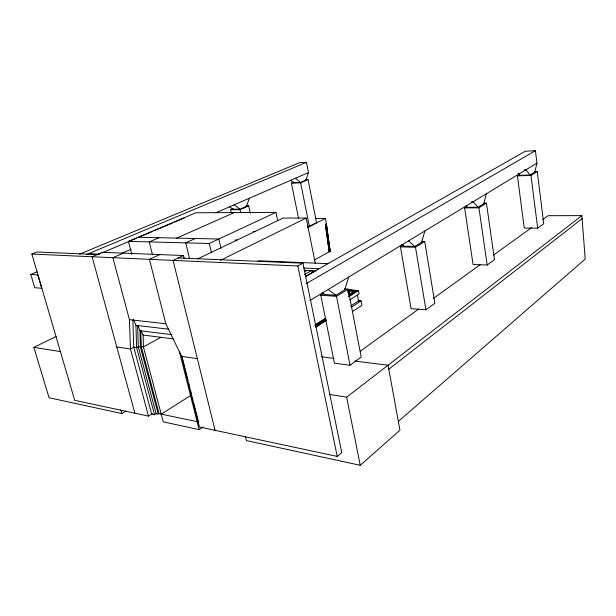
<?xml version="1.0" encoding="UTF-8"?>
<svg xmlns="http://www.w3.org/2000/svg" width="616" height="616" viewBox="0 0 616 616"><rect width="100%" height="100%" fill="white"/><g stroke="black" fill="none" stroke-linecap="round" stroke-linejoin="round"><path stroke-width="0.92" d="M328.767 241.78L328.775 241.164L327.897 241.503L328.921 242.219L328.043 242.558L328.328 241.949M328.959 243.181L328.967 242.565L328.089 242.912L329.113 243.62L328.236 243.967L328.52 243.359M329.152 244.59L329.16 243.975L328.282 244.313L329.298 245.022L328.428 245.368L328.713 244.76M329.344 245.992L329.352 245.376L328.474 245.722L329.491 246.423L328.621 246.77L328.906 246.161M329.537 247.393L329.537 246.777L328.667 247.124L329.683 247.825L328.813 248.171L329.098 247.563M329.729 248.795L329.729 248.179L328.859 248.525L329.876 249.226L329.006 249.572L329.291 248.964M329.914 250.196L329.922 249.572L329.052 249.927L330.068 250.627L329.19 250.974L329.483 250.365M326.457 224.848L326.465 224.239L325.579 224.555L326.611 225.302L325.725 225.625L326.018 225.009M326.649 226.265L326.657 225.656L325.779 225.98L326.803 226.711L325.918 227.042L326.21 226.426M326.842 227.681L326.85 227.065L325.972 227.396L326.996 228.128L326.118 228.451L326.403 227.843M327.034 229.098L327.042 228.482L326.164 228.805L327.188 229.545L326.311 229.868L326.596 229.26M327.235 230.507L327.235 229.899L326.357 230.222L327.381 230.954L326.503 231.285L326.788 230.677M327.427 231.924L327.427 231.308L326.549 231.639L327.573 232.363L326.696 232.694L326.981 232.086M327.62 233.333L327.62 232.717L326.742 233.048L327.766 233.78L326.888 234.111L327.181 233.495M327.812 234.742L327.812 234.126L326.934 234.457L327.958 235.189L327.081 235.52L327.373 234.912M328.005 236.151L328.005 235.535L327.127 235.874L328.151 236.59L327.273 236.929L327.566 236.321M328.197 237.56L328.197 236.944L327.319 237.283L328.343 237.999L327.466 238.338L327.758 237.73M328.382 238.97L328.39 238.354L327.512 238.692L328.536 239.408L327.658 239.747L327.951 239.139M328.574 240.371L328.582 239.763L327.704 240.101L328.728 240.81L327.851 241.156L328.143 240.54M348.04 291.476L348.849 290.937L349.711 291.306M305.374 276.546L525.302 151.22L535.42 150.704L536.967 163.125L534.757 172.087L530.068 174.998L519.896 175.329L518.118 173.111M486.347 193.77L483.722 203.727L478.07 207.23L467.352 207.315L466.096 205.967M424.886 230.969L421.706 242.165L414.76 246.469L403.488 246.2L401.416 244.336M348.679 277.1L344.737 289.874L336.005 295.287L324.201 294.463L322.06 292.9M324.74 320.22L324.955 319.519L325.579 319.827C325.725 321.29 324.078 319.666 325.364 320.528M325.163 319.542L324.84 320.959L325.256 320.998L325.687 319.604L324.44 318.996L323.569 321.775L323.985 321.814L324.855 319.034M325.156 320.505L324.955 319.519M318.557 324.355L318.78 323.654L318.349 324.332L318.98 324.64L318.349 324.332M319.758 322.307L318.872 325.117L318.457 325.079L319.334 322.268L321.437 323.462L322.314 320.666L321.46 322.022L321.875 322.06M318.772 324.624L319.204 323.939L318.572 323.631M320.266 323.816L319.635 323.508L320.066 322.822L320.266 323.816L320.489 323.115L319.858 322.807M321.036 321.483L320.158 324.286L319.743 324.247L320.62 321.444L322.715 322.638L323.585 319.843L325.256 320.998M320.058 323.793L320.274 323.092M320.921 322.676L321.544 322.984L320.921 322.676L321.136 321.983L322.715 322.638M321.129 322.699L321.344 321.999M321.336 322.969L321.136 321.983M322.414 321.159C323.4 321.205 322.915 322.753 322.199 321.86L322.622 321.175M322.299 322.599L323.169 319.804M322.615 322.145L322.83 321.444M323.469 321.036L324.093 321.344L323.469 321.036L323.685 320.335L324.424 320.42M323.677 321.059L323.893 320.358L324.316 320.643L323.685 320.335M323.885 321.321L324.101 320.628M315.985 325.294L315.762 326.003L316.393 326.311C316.501 324.794 315.631 325.541 317.587 325.949L318.472 323.138L318.048 323.1L317.61 324.501L318.457 325.079M315.97 326.026L316.193 325.317M316.293 326.788L317.178 323.97L316.316 325.333L316.732 325.379M317.055 325.163L317.694 325.471L317.055 325.163C316.909 323.693 318.58 325.325 317.279 324.463M317.263 325.186L317.486 324.486M317.479 325.456L317.702 324.748M79.579 254.154L299.538 162.693L306.452 162.339L308.47 172.572L305.96 180.003L300.4 182.459L293.47 182.69L290.644 180.28M249.349 198.221L246.446 206.329L239.97 209.194L232.917 209.248L229.291 206.522M348.841 291.576L349.695 291.199M245.499 436.836L246.385 440.579L360.237 465.296L399.953 430.184L388.049 365.226L354.847 361.038M398.344 421.39L585.2 259.067L581.858 215.639L548.148 215.685L542.696 219.619M159.837 254.593L149.403 259.321L165.835 323.762L181.605 356.356L199.422 426.98L337.237 456.425L341.757 452.606L302.941 263.186L178.294 257.942M388.788 369.23L582.189 218.634M329.568 394.456L346.662 397.181L581.858 215.639M323.9 293.332L320.774 295.233L334.45 363.209L350.034 365.242L361.184 357.095L348.148 289.112L344.467 288.873M403.557 244.983L400.446 246.87L411.08 308.647L425.949 309.779L434.858 303.272L424.732 241.495L421.929 241.441M466.905 206.529L464.618 207.915L473.065 264.503L487.202 265.034L494.486 259.713L486.447 203.126L483.606 203.157M519.796 174.428L517.417 175.868L524.255 228.059L537.668 228.166L543.728 223.731L537.237 171.548L534.542 171.648M360.306 351.159L418.765 308.993M433.572 298.313L480.341 264.587M493.593 255.032L531.785 227.489M198.668 421.96L159.044 413.69L141.249 346.569L140.787 330.291L143.089 335.042L143.412 346.87L163.24 421.86L199.122 429.622L203.072 426.95M352.275 311.665L361.908 305.336L361.076 300.924L358.235 300.716M351.42 307.207L361.076 300.924L358.52 300.924L350.635 306.029M315.946 326.696L326.38 319.958M315.808 327.096L326.295 320.328M315.4 325.109L325.903 318.356M314.73 325.225L324.378 319.034M348.879 293.801L350.35 293.447L348.987 294.001M349.649 299.992L359.143 293.932L358.512 290.598L347.463 289.89M161.2 414.145L190.698 395.51M348.641 296.019L357.403 290.49L348.695 296.304M349.002 296.619L358.512 290.598M349.056 294.756L354.878 291.083L348.256 290.76M355.062 291.152L349.118 294.902L355.047 291.045L347.909 290.69M349.78 291.291L349.996 291.099M350.235 291.029L348.687 291.676M348.24 292.677L349.187 292.146L348.163 292.508L348.625 292.554M348.263 292.785L349.187 292.146M348.31 292.793L349.326 292.4L348.556 292.446M132.864 319.858L133.772 347.201L151.682 414.129L154.531 414.73L156.094 413.744L158.258 414.191L140.425 347.016L139.955 330.73L137.938 325.371M348.533 293.562L349.026 293.47M348.479 293.501L349.002 293.355L348.379 293.593M97.343 254.531L37.022 251.998L31.847 254.054L74.682 400.338L148.518 416.108L152.452 413.652M348.063 291.584L349.118 290.96M320.774 295.233L336.521 296.342L348.148 289.112M400.446 246.87L415.492 247.239L424.732 241.495M464.618 207.915L478.917 207.808L486.447 203.126M517.417 175.868L530.984 175.437L537.237 171.548M56.141 336.475L33.849 347.355L49.034 397.736L121.791 413.528L125.895 411.057M309.948 300.539L536.967 163.125M306.475 283.468L535.42 150.704M305.436 276.592L312.928 272.326M304.343 274.659L311.804 270.432M304.82 271.579L307.384 270.131M314.114 260.137L330.161 251.32L326.28 223.939M326.426 223.939L325.417 224.378L329.167 251.79L330.161 251.32M31.847 254.054L297.851 265.981L302.941 263.186M160.868 337.337L143.412 346.87L141.249 346.569M138.261 346.716L136.629 347.601L133.772 347.201L130.461 348.987L116.786 347.016M257.419 261.661L259.082 260.807L327.974 263.663M307.515 226.318L309.348 226.334L316.57 222.684L308.038 179.556L305.274 179.656M307.561 227.535L325.533 218.434L330.022 251.32M220.513 260.291L306.198 218.056L315.346 263.586M197.775 258.851L283.098 218.041L306.198 218.056M184.145 258.304L183.468 255.525L173.058 260.383L215.069 430.322M131.793 254.385L128.405 241.364L209.278 243.482L275.937 212.374L277.67 220.636M195.334 238.5L185.709 242.866L189.528 258.658M231.277 212.505L230.661 209.733L240.071 209.663L248.695 205.844L250.312 213.213M298.637 218.757L291.391 183.137L300.631 182.837L308.038 179.556M176.761 238.107L234.326 212.582M230.661 209.733L233.248 208.601M291.391 183.137L293.87 182.051M123.331 253.161L112.897 257.688L129.429 319.681L130.461 348.987L148.518 416.108M158.882 237.722L149.234 241.911L152.506 254.832M121.568 253.407L131.223 249.226M216.047 212.674L308.47 172.572M97.467 254.816L100.123 253.684M101.894 252.937L136.429 238.284M138.2 237.537L152.368 231.524M154.139 230.777L172.726 222.884M174.497 222.137L184.238 218.002M128.405 241.364L195.873 212.774L275.937 212.374M86.602 254.493L306.452 162.339M30.8 274.436L37.846 274.929L41.765 288.296L34.712 287.687L30.8 274.436L37.006 271.856M348.933 293.801L349.973 294.132L348.887 293.963M349.773 294.163L350.419 293.716L349.703 293.947L349.241 293.37L349.01 294.117L349.634 293.801M348.91 294.078L349.572 293.963M349.049 293.963L349.588 293.87M348.772 292.408L349.026 292.184M348.148 292.608L348.718 292.408M524.108 169.847L525.972 169.785L530.068 174.998M471.294 201.809L473.096 201.786L478.07 207.23M245.876 205.875L248.695 205.844M315.377 218.426L325.533 218.434M325.417 224.378L329.306 251.798M253.153 231.454L255.009 231.477M138.061 237.275L218.865 239.008L221.013 248.31M235.212 240.017L237.075 240.055M183.468 255.525L102.518 252.337L92.107 256.757L134.873 413.197M88.465 253.715L98.945 254.146M303.696 268.029L319.057 268.745M304.173 270.355L316.085 270.932M347.925 289.882L357.403 290.49M347.978 290.159L352.714 290.459M325.271 319.565L325.687 319.604M322.738 321.198L323.154 321.244M322.199 321.86L322.822 322.16M320.181 322.846L320.597 322.884M321.437 323.462L319.334 322.268M318.895 323.67L319.311 323.716M317.61 324.501L318.025 324.54M315.461 324.755L317.587 325.949M129.429 319.681L165.835 323.762M133.495 319.604L135.928 325.34L168.861 329.206M139.955 330.73L171.356 334.588M321.644 356.841L333.98 358.397M143.089 335.042L173.173 338.862M137.63 325.402L138.269 346.708L140.425 347.016M181.605 356.356L197.343 358.627M33.849 347.355L60.314 351.567M317.178 323.97L318.872 325.117M318.472 323.138L320.158 324.286M318.048 323.1L319.743 324.247M322.314 320.666L323.985 321.814M321.899 320.628L323.569 321.775M328.189 289.505L336.005 295.287M234.188 204.805L239.97 209.194M295.457 178.216L300.4 182.459M408.601 240.825L414.76 246.469M311.773 270.724L313.698 272.68M120.767 409.832L121.791 413.528M154.531 414.73L136.629 347.601L135.928 325.34M138.269 346.708L156.11 413.736M181.728 355.509L188.072 380.688M188.542 382.551L189.959 388.149M190.429 390.013L191.838 395.603M192.308 397.474L193.016 400.269M193.486 402.132L198.66 422.645M179.487 351.913L199.122 429.622M209.278 243.482L211.457 252.783M240.071 209.663L240.687 212.451M297.851 265.981L337.237 456.425M300.631 182.837L309.348 226.334M346.662 397.181L360.237 465.296M336.521 296.342L350.034 365.242M357.419 295.11L358.52 300.924M415.492 247.239L425.949 309.779M478.917 207.808L487.202 265.034M530.984 175.437L537.668 228.166M349.203 293.47L348.856 293.686L349.203 293.47"/></g></svg>
